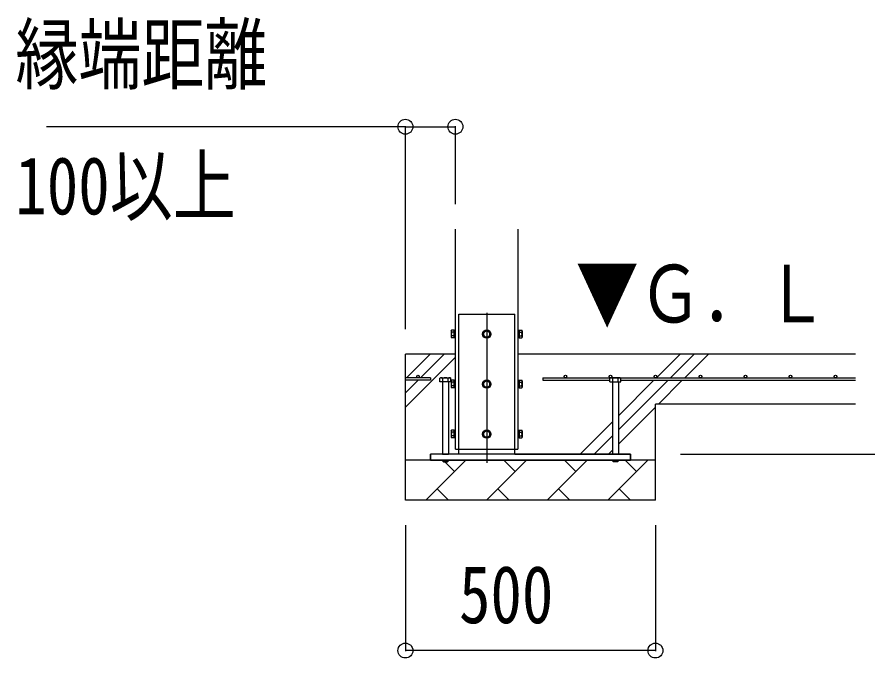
# Model space of a CAD drawing. Units: millimetres, scale not verified. Extents: x -14718 to 14718, y -10395 to 10395.
# Drawn here: x -1332 to 370, y -6095 to -4813 of the extents above; entities that cross this region are included whole.
import ezdxf
from ezdxf.enums import TextEntityAlignment as Align

# ---------------------------------------------------------------- set-up
doc = ezdxf.new("R2010")
doc.units = ezdxf.units.MM
doc.header["$LTSCALE"] = 40
for name, color, linetype in [('0-4_YKK_12', 2, 'Continuous'), ('0-5_YKK_13', 4, 'Continuous'), ('0-6_YKK_A1', 4, 'Continuous'), ('0-7_YKK_D', 6, 'Continuous')]:
    doc.layers.add(name, color=color, linetype=linetype)
doc.styles.add('ＭＳ ゴシック', font='')
doc.styles.get('ＭＳ ゴシック').set_extended_font_data('MS Gothic')

msp = doc.modelspace()

# ---------------------------------------------------------------- linework, layer by layer
at = {"layer": '0-4_YKK_12'}
msp.add_line((-392.81, -5405), (-392.81, -5705), dxfattribs=at)
at = {"layer": '0-5_YKK_13'}
for p, q in [((-448.81, -5677.5), (-448.81, -5407.5)), ((-448.81, -5407.5), (-336.81, -5407.5)), ((-336.81, -5677.5), (-336.81, -5407.5)), ((-463.51, -5441.01), (-462.93, -5440.01)), ((-463.51, -5441.01), (-463.51, -5454)), ((-458.01, -5440.01), (-462.93, -5440.01)), ((-458.01, -5443.75), (-462.93, -5443.75)), ((-456.42, -5440.46), (-458.02, -5440.46)), ((-458.01, -5440.01), (-458.01, -5455.01)), ((-458.01, -5447), (-458.01, -5440.46)), ((-456.41, -5447), (-456.42, -5440.46)), ((-329.21, -5440.45), (-327.61, -5440.45)), ((-329.21, -5447), (-329.21, -5440.45)), ((-327.61, -5439.99), (-322.7, -5439.99)), ((-327.61, -5439.99), (-327.61, -5455.01)), ((-327.61, -5447), (-327.61, -5440.45)), ((-327.61, -5443.75), (-322.7, -5443.75)), ((-322.11, -5441), (-322.7, -5439.99)), ((-322.11, -5441), (-322.11, -5454)), ((-463.51, -5454), (-462.93, -5455.01)), ((-458.01, -5451.25), (-462.93, -5451.25)), ((-458.01, -5455.01), (-462.93, -5455.01)), ((-458.01, -5447), (-456.41, -5447)), ((-458.01, -5448), (-456.41, -5448)), ((-458.01, -5454.55), (-458.01, -5448)), ((-458.01, -5454.55), (-456.41, -5454.55)), ((-456.41, -5454.55), (-456.42, -5448)), ((-327.61, -5447), (-329.21, -5447)), ((-327.61, -5448), (-329.21, -5448)), ((-329.21, -5454.55), (-329.21, -5448)), ((-327.61, -5454.55), (-329.21, -5454.55)), ((-327.61, -5454.55), (-327.61, -5448)), ((-327.61, -5451.25), (-322.7, -5451.25)), ((-327.61, -5455.01), (-322.7, -5455.01)), ((-322.11, -5454), (-322.7, -5455.01)), ((-484.81, -5535), (-486.28, -5535.85)), ((-484.81, -5535), (-465.81, -5535)), ((-481.31, -5543), (-481.31, -5687.5)), ((-480.8, -5543), (-480.8, -5535.85)), ((-469.83, -5543), (-469.83, -5535.85)), ((-469.31, -5543), (-469.31, -5687.5)), ((-465.81, -5535), (-464.35, -5535.85)), ((-464.35, -5543), (-464.35, -5535.85)), ((-463.51, -5541.01), (-462.93, -5540.01)), ((-463.51, -5541.01), (-463.51, -5554)), ((-458.01, -5540.01), (-462.93, -5540.01)), ((-458.01, -5543.75), (-462.93, -5543.75)), ((-456.42, -5540.46), (-458.02, -5540.46)), ((-458.01, -5540.01), (-458.01, -5555.01)), ((-458.01, -5547), (-458.01, -5540.46)), ((-458.01, -5547), (-456.41, -5547)), ((-456.41, -5547), (-456.42, -5540.46)), ((-329.21, -5540.45), (-327.61, -5540.45)), ((-329.21, -5547), (-329.21, -5540.45)), ((-327.61, -5547), (-329.21, -5547)), ((-327.61, -5539.99), (-322.7, -5539.99)), ((-327.61, -5539.99), (-327.61, -5555.01)), ((-327.61, -5547), (-327.61, -5540.45)), ((-327.61, -5543.75), (-322.7, -5543.75)), ((-322.11, -5541), (-322.7, -5539.99)), ((-322.11, -5541), (-322.11, -5554)), ((-144.81, -5535), (-146.28, -5535.85)), ((-146.28, -5543), (-146.28, -5535.85)), ((-125.81, -5535), (-144.81, -5535)), ((-141.31, -5543), (-141.31, -5687.5)), ((-140.8, -5543), (-140.8, -5535.85)), ((-129.83, -5543), (-129.83, -5535.85)), ((-129.31, -5543), (-129.31, -5687.5)), ((-125.81, -5535), (-124.35, -5535.85)), ((-463.51, -5554), (-462.93, -5555.01)), ((-458.01, -5551.25), (-462.93, -5551.25)), ((-458.01, -5555.01), (-462.93, -5555.01)), ((-458.01, -5548), (-456.41, -5548)), ((-458.01, -5554.55), (-458.01, -5548)), ((-458.01, -5554.55), (-456.41, -5554.55)), ((-456.41, -5554.55), (-456.42, -5548)), ((-327.61, -5548), (-329.21, -5548)), ((-329.21, -5554.55), (-329.21, -5548)), ((-327.61, -5554.55), (-329.21, -5554.55)), ((-327.61, -5554.55), (-327.61, -5548)), ((-327.61, -5551.25), (-322.7, -5551.25)), ((-327.61, -5555.01), (-322.7, -5555.01)), ((-322.11, -5554), (-322.7, -5555.01)), ((-463.51, -5641.01), (-462.93, -5640.01)), ((-463.51, -5641.01), (-463.51, -5654)), ((-458.01, -5640.01), (-462.93, -5640.01)), ((-458.01, -5643.75), (-462.93, -5643.75)), ((-456.42, -5640.46), (-458.02, -5640.46)), ((-458.01, -5640.01), (-458.01, -5655.01)), ((-458.01, -5647), (-458.01, -5640.46)), ((-458.01, -5647), (-456.41, -5647)), ((-458.01, -5648), (-456.41, -5648)), ((-458.01, -5654.55), (-458.01, -5648)), ((-456.41, -5647), (-456.42, -5640.46)), ((-456.41, -5654.55), (-456.42, -5648)), ((-329.21, -5640.45), (-327.61, -5640.45)), ((-329.21, -5647), (-329.21, -5640.45)), ((-327.61, -5647), (-329.21, -5647)), ((-327.61, -5648), (-329.21, -5648)), ((-329.21, -5654.55), (-329.21, -5648)), ((-327.61, -5639.99), (-322.7, -5639.99)), ((-327.61, -5639.99), (-327.61, -5655.01)), ((-327.61, -5647), (-327.61, -5640.45)), ((-327.61, -5643.75), (-322.7, -5643.75)), ((-327.61, -5654.55), (-327.61, -5648)), ((-322.11, -5641), (-322.7, -5639.99)), ((-322.11, -5641), (-322.11, -5654)), ((-463.51, -5654), (-462.93, -5655.01)), ((-458.01, -5651.25), (-462.93, -5651.25)), ((-458.01, -5655.01), (-462.93, -5655.01)), ((-458.01, -5654.55), (-456.41, -5654.55)), ((-327.61, -5654.55), (-329.21, -5654.55)), ((-327.61, -5651.25), (-322.7, -5651.25)), ((-327.61, -5655.01), (-322.7, -5655.01)), ((-322.11, -5654), (-322.7, -5655.01)), ((-448.81, -5687.5), (-448.81, -5677.5)), ((-336.81, -5687.5), (-336.81, -5677.5)), ((-105.31, -5687.5), (-505.31, -5687.5)), ((-505.31, -5699.5), (-505.31, -5687.5)), ((-505.31, -5699.5), (-105.31, -5699.5)), ((-481.31, -5687.5), (-469.31, -5687.5)), ((-129.31, -5687.5), (-141.31, -5687.5)), ((-105.31, -5699.5), (-105.31, -5687.5)), ((-481.31, -5701), (-469.31, -5701)), ((-129.31, -5701), (-141.31, -5701))]:
    msp.add_line(p, q, dxfattribs=at)
for points in [[(-455.31, -5439), (-456.41, -5439), (-456.41, -5456), (-455.31, -5456)], [(-330.31, -5439), (-329.21, -5439), (-329.21, -5456), (-330.31, -5456)], [(-464.35, -5543), (-486.28, -5543), (-486.28, -5535.85)], [(-455.31, -5539), (-456.41, -5539), (-456.41, -5556), (-455.31, -5556)], [(-330.31, -5539), (-329.21, -5539), (-329.21, -5556), (-330.31, -5556)], [(-146.28, -5543), (-124.35, -5543), (-124.35, -5535.85)], [(-455.31, -5639), (-456.41, -5639), (-456.41, -5656), (-455.31, -5656)], [(-330.31, -5639), (-329.21, -5639), (-329.21, -5656), (-330.31, -5656)], [(-481.31, -5699.5), (-481.31, -5701), (-479.31, -5703), (-471.31, -5703)], [(-469.31, -5699.5), (-469.31, -5701), (-471.31, -5703)], [(-141.31, -5699.5), (-141.31, -5701), (-139.31, -5703)], [(-129.31, -5699.5), (-129.31, -5701), (-131.31, -5703), (-139.31, -5703)]]:
    msp.add_lwpolyline(points, dxfattribs=at)
for points in [[(-392.81, -5439.99), (-399.31, -5443.75), (-399.31, -5451.25), (-392.81, -5455.01), (-386.31, -5451.25), (-386.31, -5443.75)], [(-392.81, -5539.99), (-399.31, -5543.75), (-399.31, -5551.25), (-392.81, -5555.01), (-386.31, -5551.25), (-386.31, -5543.75)], [(-392.81, -5639.99), (-399.31, -5643.75), (-399.31, -5651.25), (-392.81, -5655.01), (-386.31, -5651.25), (-386.31, -5643.75)]]:
    msp.add_lwpolyline(points, close=True, dxfattribs=at)
for centre, radius in [((-392.81, -5447.5), 8.5), ((-392.81, -5447.5), 6.5), ((-392.81, -5547.5), 8.5), ((-392.81, -5547.5), 6.5), ((-392.81, -5647.5), 8.5), ((-392.81, -5647.5), 6.5)]:
    msp.add_circle(centre, radius, dxfattribs=at)
for centre, radius, start, end in [((-451.1, -5447.5), 12.42, 162.41205, 197.58795), ((-460.21, -5441.88), 3.31, 145.51973, 214.48027), ((-392.81, -5447.5), 7.05, 157.21814, 202.78186), ((-392.81, -5447.5), 7.05, 97.21814, 142.78186), ((-392.81, -5447.5), 7.05, 37.21814, 82.78186), ((-392.81, -5447.5), 7.05, 337.21814, 22.78186), ((-325.44, -5441.87), 3.32, 325.61575, 34.38425), ((-334.53, -5447.5), 12.42, 342.41205, 17.58795), ((-460.19, -5453.13), 3.32, 145.61575, 214.38425), ((-392.81, -5447.5), 7.05, 217.21814, 262.78186), ((-392.81, -5447.5), 7.05, 277.21814, 322.78186), ((-325.44, -5453.13), 3.32, 325.61575, 34.38425), ((-483.54, -5539.86), 4.86, 55.61575, 124.38425), ((-475.31, -5553.15), 18.15, 72.41205, 107.58795), ((-467.09, -5539.86), 4.86, 55.61575, 124.38425), ((-451.1, -5547.5), 12.42, 162.41205, 197.58795), ((-460.21, -5541.88), 3.31, 145.51973, 214.48027), ((-392.81, -5547.5), 7.05, 157.21814, 202.78186), ((-392.81, -5547.5), 7.05, 97.21814, 142.78186), ((-392.81, -5547.5), 7.05, 37.21814, 82.78186), ((-392.81, -5547.5), 7.05, 337.21814, 22.78186), ((-325.44, -5541.87), 3.32, 325.61575, 34.38425), ((-334.53, -5547.5), 12.42, 342.41205, 17.58795), ((-143.54, -5539.86), 4.86, 55.61575, 124.38425), ((-135.31, -5553.15), 18.15, 72.41205, 107.58795), ((-127.09, -5539.86), 4.86, 55.61575, 124.38425), ((-460.19, -5553.13), 3.32, 145.61575, 214.38425), ((-392.81, -5547.5), 7.05, 217.21814, 262.78186), ((-392.81, -5547.5), 7.05, 277.21814, 322.78186), ((-325.44, -5553.13), 3.32, 325.61575, 34.38425), ((-451.1, -5647.5), 12.42, 162.41205, 197.58795), ((-460.21, -5641.88), 3.31, 145.51973, 214.48027), ((-392.81, -5647.5), 7.05, 157.21814, 202.78186), ((-392.81, -5647.5), 7.05, 97.21814, 142.78186), ((-392.81, -5647.5), 7.05, 37.21814, 82.78186), ((-392.81, -5647.5), 7.05, 337.21814, 22.78186), ((-325.44, -5641.87), 3.32, 325.61575, 34.38425), ((-334.53, -5647.5), 12.42, 342.41205, 17.58795), ((-460.19, -5653.13), 3.32, 145.61575, 214.38425), ((-392.81, -5647.5), 7.05, 217.21814, 262.78186), ((-392.81, -5647.5), 7.05, 277.21814, 322.78186), ((-325.44, -5653.13), 3.32, 325.61575, 34.38425)]:
    msp.add_arc(centre, radius, start, end, dxfattribs=at)
at = {"layer": '0-6_YKK_A1'}
for p, q in [((-455.31, -5677.5), (-455.31, -5237.5)), ((-330.31, -5237.5), (-330.31, -5677.5)), ((-455.31, -5487.5), (-555.31, -5487.5)), ((-555.31, -5779.5), (-555.31, -5487.5)), ((-555.31, -5593.5), (-455.31, -5493.5)), ((-553.39, -5535), (-505.89, -5487.5)), ((-525.1, -5535), (-477.6, -5487.5)), ((344.69, -5487.5), (-330.31, -5487.5)), ((-53.39, -5535), (-5.89, -5487.5)), ((-25.1, -5535), (22.4, -5487.5)), ((3.18, -5535), (50.68, -5487.5)), ((-505.31, -5535), (-555.31, -5535)), ((-555.31, -5565.21), (-530.1, -5540)), ((-505.31, -5540), (-555.31, -5540)), ((-505.31, -5535), (-505.31, -5540)), ((-280.31, -5535), (344.69, -5535)), ((-280.31, -5535), (-280.31, -5540)), ((-280.31, -5540), (-146.28, -5540)), ((-129.31, -5639.21), (-30.1, -5540)), ((-129.31, -5610.93), (-58.39, -5540)), ((-124.35, -5540), (344.69, -5540)), ((-49.32, -5587.5), (-1.82, -5540)), ((-129.31, -5667.5), (-55.31, -5593.5)), ((-55.31, -5779.5), (-55.31, -5587.5)), ((344.69, -5587.5), (-55.31, -5587.5)), ((-205.89, -5687.5), (-141.31, -5622.93)), ((-177.6, -5687.5), (-141.31, -5651.21)), ((-455.31, -5677.5), (-330.31, -5677.5)), ((-149.32, -5687.5), (-141.31, -5679.5)), ((-55.31, -5699.5), (-555.31, -5699.5)), ((-514.58, -5779.5), (-434.58, -5699.5)), ((-393.16, -5779.5), (-313.16, -5699.5)), ((-335.82, -5722.16), (-358.48, -5699.5)), ((-336.81, -5687.5), (-105.31, -5687.5)), ((-271.74, -5779.5), (-191.74, -5699.5)), ((-214.4, -5722.16), (-237.06, -5699.5)), ((-150.31, -5779.5), (-70.31, -5699.5)), ((-92.98, -5722.16), (-115.64, -5699.5)), ((-105.31, -5687.5), (-105.31, -5699.5)), ((-457.24, -5722.16), (-476.4, -5703)), ((-491.92, -5756.84), (-469.26, -5779.5)), ((-370.5, -5756.84), (-347.83, -5779.5)), ((-249.07, -5756.84), (-226.41, -5779.5)), ((-127.65, -5756.84), (-104.99, -5779.5)), ((-55.31, -5779.5), (-555.31, -5779.5))]:
    msp.add_line(p, q, dxfattribs=at)
msp.add_lwpolyline([(-448.81, -5687.5), (-505.31, -5687.5), (-505.31, -5699.5)], dxfattribs=at)
for centre in [(-530.31, -5532.5), (-235.31, -5532.5), (-145.31, -5532.5), (-55.31, -5532.5), (34.69, -5532.5), (124.69, -5532.5), (214.69, -5532.5), (304.69, -5532.5)]:
    msp.add_circle(centre, 2.5, dxfattribs=at)
at = {"layer": '0-7_YKK_D'}
for p, q in [((-555.31, -5032.97), (-1273.12, -5032.97)), ((-555.31, -5437.5), (-555.31, -5031.97)), ((-555.31, -5032.97), (-455.31, -5032.97)), ((-455.31, -5187.5), (-455.31, -5031.97)), ((-5.31, -5687.5), (945.69, -5687.5)), ((-555.31, -5829.5), (-555.31, -6081.5)), ((-55.31, -5829.5), (-55.31, -6081.5)), ((-55.31, -6080.5), (-555.31, -6080.5))]:
    msp.add_line(p, q, dxfattribs=at)
for centre in [(-555.31, -5032.97), (-455.31, -5032.97), (-555.31, -6080.5), (-55.31, -6080.5)]:
    msp.add_circle(centre, 14.88, dxfattribs=at)

# ---------------------------------------------------------------- texts
at = {"layer": '0-6_YKK_A1', "style": 'ＭＳ ゴシック', "width": 0.8}
msp.add_text('▼Ｇ．Ｌ', height=115.5, dxfattribs=at).set_placement((-214.88, -5459.05), align=Align.BOTTOM_LEFT)
at = {"layer": '0-7_YKK_D', "style": 'ＭＳ ゴシック', "width": 0.8}
for s, p in [('縁端距離', (-1335.31, -4980.47)), ('100以上', (-1335.31, -5242.97)), ('500', (-448.11, -6060.5))]:
    msp.add_text(s, height=115.5, dxfattribs=at).set_placement(p, align=Align.BOTTOM_LEFT)

doc.saveas('drawing.dxf')
